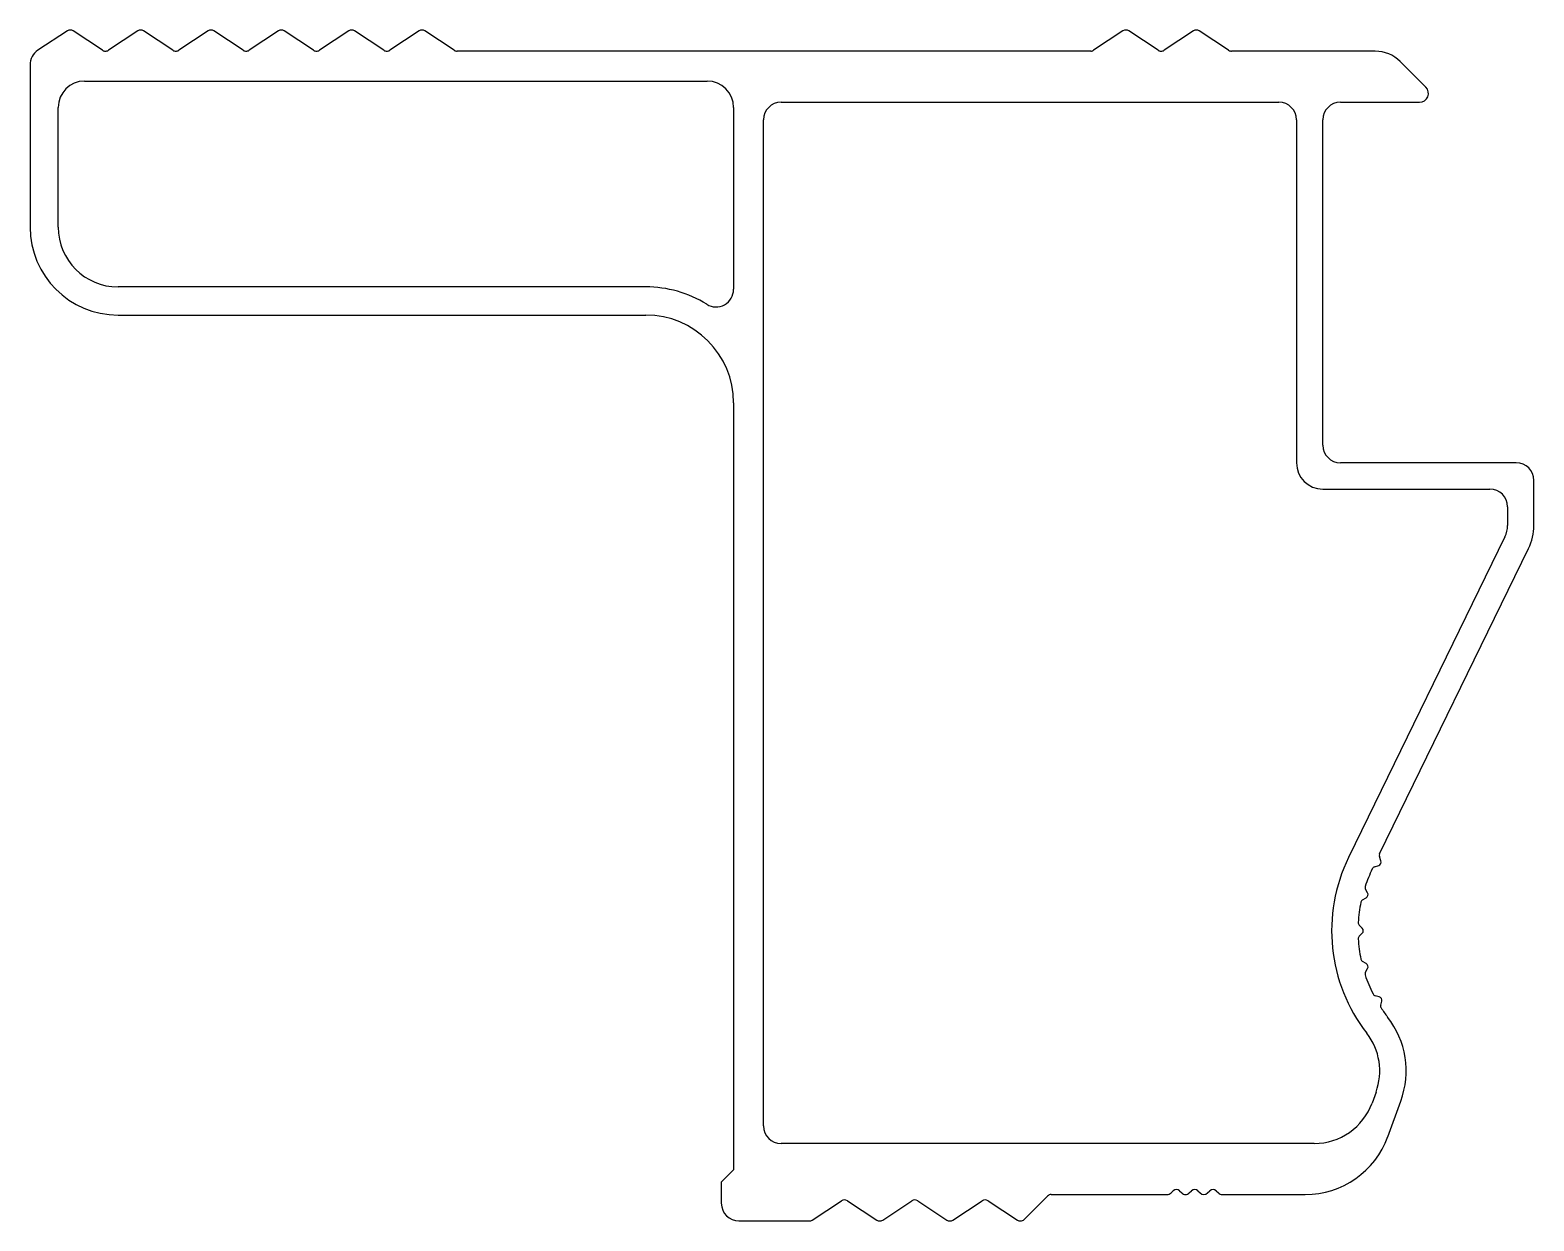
# Model space of a CAD drawing. Extents: x 2118.7 to 2204.2, y 1944.5 to 2012.2.
import ezdxf

# ---------------------------------------------------------------- set-up
doc = ezdxf.new("R2010")
doc.units = 0
doc.layers.get('0').update_dxf_attribs({"linetype": 'CONTINUOUS'})

msp = doc.modelspace()

# ---------------------------------------------------------------- linework, layer by layer
for p, q in [((2120.844, 2012.162), (2119.175, 2011.061)), ((2122.844, 2011.061), (2121.175, 2012.162)), ((2124.844, 2012.162), (2123.175, 2011.061)), ((2126.844, 2011.061), (2125.175, 2012.162)), ((2128.844, 2012.162), (2127.175, 2011.061)), ((2130.844, 2011.061), (2129.175, 2012.162)), ((2132.844, 2012.162), (2131.175, 2011.061)), ((2134.844, 2011.061), (2133.175, 2012.162)), ((2136.844, 2012.162), (2135.175, 2011.061)), ((2138.844, 2011.061), (2137.175, 2012.162)), ((2140.844, 2012.162), (2139.175, 2011.061)), ((2142.844, 2011.061), (2141.175, 2012.162)), ((2180.86, 2012.162), (2179.19, 2011.061)), ((2182.86, 2011.061), (2181.19, 2012.162)), ((2184.87, 2012.162), (2183.2, 2011.061)), ((2186.87, 2011.061), (2185.2, 2012.162)), ((2179.025, 2011.012), (2143.009, 2011.012)), ((2183.035, 2011.012), (2183.025, 2011.012)), ((2195.204, 2011.012), (2187.035, 2011.012)), ((2118.725, 2010.226), (2118.725, 2001.012)), ((2198.079, 2008.965), (2196.618, 2010.426)), ((2121.825, 2009.312), (2157.225, 2009.312)), ((2120.325, 2001.012), (2120.325, 2007.812)), ((2158.725, 2007.812), (2158.725, 1997.474)), ((2161.425, 2008.112), (2189.725, 2008.112)), ((2193.225, 2008.112), (2197.725, 2008.112)), ((2160.425, 1949.912), (2160.425, 2007.112)), ((2190.725, 2007.112), (2190.725, 1987.612)), ((2192.225, 1988.612), (2192.225, 2007.112)), ((2153.725, 1997.612), (2123.725, 1997.612)), ((2123.725, 1996.012), (2153.725, 1996.012)), ((2158.725, 1991.012), (2158.725, 1947.412)), ((2203.225, 1987.612), (2193.225, 1987.612)), ((2204.225, 1984.054), (2204.225, 1986.612)), ((2192.225, 1986.112), (2201.725, 1986.112)), ((2202.725, 1985.112), (2202.725, 1984.054)), ((2202.573, 1983.397), (2193.687, 1965.176)), ((2195.453, 1965.375), (2203.922, 1982.739)), ((2195.528, 1964.978), (2195.443, 1965.222)), ((2195.035, 1964.519), (2195.044, 1964.538)), ((2195.159, 1964.639), (2195.404, 1964.724)), ((2194.768, 1963.156), (2194.648, 1963.364)), ((2194.487, 1962.763), (2194.694, 1962.883)), ((2194.467, 1961.153), (2194.297, 1961.323)), ((2194.297, 1960.7), (2194.467, 1960.87)), ((2194.694, 1959.14), (2194.487, 1959.26)), ((2194.648, 1958.659), (2194.768, 1958.867)), ((2195.435, 1957.255), (2195.204, 1957.317)), ((2195.515, 1956.778), (2195.577, 1957.01)), ((2195.249, 1951.837), (2195.023, 1951.214)), ((2195.923, 1949.301), (2196.659, 1951.324)), ((2191.734, 1948.912), (2161.425, 1948.912)), ((2158.725, 1947.412), (2158.025, 1946.712)), ((2158.025, 1946.712), (2158.025, 1945.512)), ((2176.784, 1946.012), (2183.38, 1946.012)), ((2183.592, 1946.099), (2183.723, 1946.231)), ((2184.077, 1946.23), (2184.207, 1946.099)), ((2184.632, 1946.099), (2184.763, 1946.231)), ((2185.116, 1946.231), (2185.248, 1946.099)), ((2185.672, 1946.099), (2185.803, 1946.231)), ((2186.157, 1946.23), (2186.288, 1946.099)), ((2186.5, 1946.012), (2191.224, 1946.012)), ((2163.19, 1944.561), (2164.86, 1945.662)), ((2165.19, 1945.662), (2166.86, 1944.561)), ((2167.201, 1944.562), (2168.859, 1945.662)), ((2169.191, 1945.662), (2170.849, 1944.562)), ((2171.19, 1944.561), (2172.86, 1945.662)), ((2173.19, 1945.662), (2174.86, 1944.561)), ((2175.247, 1944.599), (2176.572, 1945.924)), ((2159.025, 1944.512), (2163.025, 1944.512))]:
    msp.add_line(p, q)
for centre, radius, start, end in [((2121.01, 2011.912), 0.3, 56.6, 123.4), ((2125.01, 2011.912), 0.3, 56.6, 123.4), ((2129.01, 2011.912), 0.3, 56.6, 123.4), ((2133.01, 2011.912), 0.3, 56.6, 123.4), ((2137.01, 2011.912), 0.3, 56.6, 123.4), ((2141.01, 2011.912), 0.3, 56.6, 123.4), ((2181.025, 2011.912), 0.3, 56.60151, 123.39849), ((2185.035, 2011.912), 0.3, 56.60151, 123.39849), ((2119.725, 2010.226), 1, 123.4, 180), ((2123.009, 2011.312), 0.3, 236.6, 270), ((2123.01, 2011.312), 0.3, 269.96339, 303.4), ((2127.009, 2011.312), 0.3, 236.6, 270), ((2127.01, 2011.312), 0.3, 269.96339, 303.4), ((2131.009, 2011.312), 0.3, 236.6, 270), ((2131.01, 2011.312), 0.3, 269.96339, 303.4), ((2135.009, 2011.312), 0.3, 236.6, 270), ((2135.01, 2011.312), 0.3, 269.96339, 303.4), ((2139.009, 2011.312), 0.3, 236.6, 270), ((2139.01, 2011.312), 0.3, 269.96339, 303.4), ((2143.009, 2011.312), 0.3, 236.6, 270), ((2179.025, 2011.312), 0.3, 270, 303.39849), ((2183.025, 2011.312), 0.3, 236.60151, 270), ((2183.035, 2011.312), 0.3, 270, 303.39849), ((2187.035, 2011.312), 0.3, 236.60151, 270), ((2195.204, 2009.012), 2, 45, 90), ((2121.825, 2007.812), 1.5, 90, 180), ((2157.225, 2007.812), 1.5, 0, 90), ((2197.725, 2008.612), 0.5, 270, 45), ((2161.425, 2007.112), 1, 90, 180), ((2189.725, 2007.112), 1, 0, 90), ((2193.225, 2007.112), 1, 90, 180), ((2123.725, 2001.012), 5, 180, 270), ((2123.725, 2001.012), 3.4, 180, 270), ((2153.725, 1991.012), 6.6, 58.24314, 90), ((2157.725, 1997.474), 1, 238.24314, 360), ((2153.725, 1991.012), 5, 0, 90), ((2193.225, 1988.612), 1, 180, 270), ((2192.225, 1987.612), 1.5, 180, 270), ((2203.225, 1986.612), 1, 0, 90), ((2201.725, 1985.112), 1, 0, 90), ((2201.225, 1984.054), 1.5, 334, 0), ((2201.225, 1984.054), 3, 334, 360), ((2202.225, 1961.012), 9.5, 154, 217.85206), ((2195.338, 1964.913), 0.2, 289, 19), ((2195.632, 1965.287), 0.2, 154, 199), ((2202.225, 1961.012), 8, 154, 161.6739), ((2195.224, 1964.45), 0.2, 109, 154), ((2194.821, 1963.464), 0.2, 161.6739, 210), ((2194.594, 1963.056), 0.2, 300, 30), ((2202.225, 1961.012), 8, 168.3261, 176.6739), ((2194.587, 1962.59), 0.2, 120, 168.3261), ((2194.438, 1961.464), 0.2, 176.6739, 225), ((2194.438, 1960.559), 0.2, 135, 183.3261), ((2202.225, 1961.012), 8, 183.3261, 191.6739), ((2194.325, 1961.012), 0.2, 315, 45), ((2194.587, 1959.433), 0.2, 191.6739, 240), ((2194.594, 1958.967), 0.2, 330, 60), ((2194.821, 1958.559), 0.2, 150, 198.3261), ((2202.225, 1961.012), 8, 198.3261, 206.6739), ((2195.255, 1957.51), 0.2, 206.6739, 255), ((2195.384, 1957.062), 0.2, 345, 75), ((2195.708, 1956.726), 0.2, 165, 213.3261), ((2202.225, 1961.012), 8, 213.3261, 217.85206), ((2191.96, 1953.034), 5, 340, 37.85206), ((2191.96, 1953.034), 3.5, 340, 37.85206), ((2191.734, 1952.412), 3.5, 270, 340), ((2161.425, 1949.912), 1, 180, 270), ((2191.224, 1951.012), 5, 270, 340), ((2176.784, 1945.712), 0.3, 90, 135), ((2183.38, 1946.312), 0.3, 270, 314.95315), ((2183.9, 1946.054), 0.25, 44.97392, 134.95315), ((2184.42, 1946.312), 0.3, 224.97392, 314.97394), ((2184.94, 1946.054), 0.25, 45.02606, 134.97394), ((2185.46, 1946.312), 0.3, 225.02606, 314.97394), ((2185.98, 1946.054), 0.25, 45, 134.97394), ((2186.5, 1946.312), 0.3, 225, 270), ((2159.025, 1945.512), 1, 180, 270), ((2165.025, 1945.412), 0.3, 56.60151, 123.39849), ((2169.025, 1945.412), 0.3, 56.44309, 123.55691), ((2173.025, 1945.412), 0.3, 56.60151, 123.39849), ((2163.025, 1944.812), 0.3, 270, 303.39849), ((2167.025, 1944.812), 0.3, 236.60151, 270), ((2167.035, 1944.811), 0.3, 268.1355, 303.61175), ((2171.015, 1944.812), 0.3, 236.44309, 270), ((2171.025, 1944.811), 0.3, 268.13576, 303.45354), ((2175.025, 1944.812), 0.3, 236.60151, 270), ((2175.035, 1944.811), 0.3, 268.1206, 315.04357)]:
    msp.add_arc(centre, radius, start, end)

doc.saveas('drawing.dxf')
